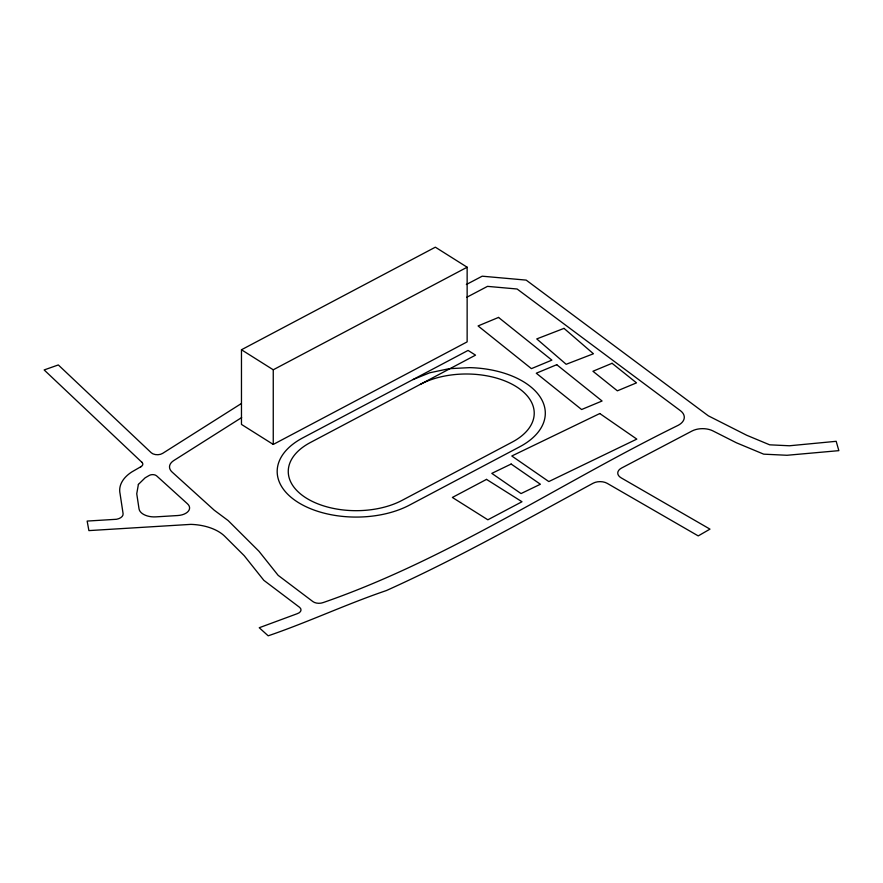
<?xml version="1.0" encoding="UTF-8"?>
<svg xmlns="http://www.w3.org/2000/svg" width="883" height="883" viewBox="0 0 883 883"><rect width="100%" height="100%" fill="white"/><g stroke="black" fill="none" stroke-linecap="round" stroke-linejoin="round"><path stroke-width="1.32" d="M241.368 403.531L162.604 453.398A7.119 4.106 0 0 1 151.269 452.769L58.322 364.944L44.15 369.944L142.108 462.504M241.655 417.571L173.796 460.54A16.435 9.492 0 0 0 172.086 472.041L214.227 510.197L228.156 520.573L258.962 551.257L278.145 575.341L312.902 601.588A7.605 4.393 0 0 0 323.046 602.614C448.608 559.226 559.414 483.52 678.144 425.33A18.83 10.872 0 0 0 680.351 410.639L517.107 289.006L487.504 286.368L466.831 297.24M141.291 466.467L131.887 471.897A47.516 27.428 0 0 0 122.991 480.197L121.865 482.052A47.516 27.428 0 0 0 120.066 493.685L123.079 513.597A9.459 5.464 0 0 1 116.545 519.27L87.152 521.069L88.896 530.606L190.883 524.37A41.832 24.15 0 0 1 224.823 536.367L244.205 555.672L263.829 580.319L299.469 607.239A7.605 4.393 0 0 1 297.13 613.74L259.238 627.736L268.189 635.815C308.145 622.162 346.346 604.138 386.335 590.572C457.228 558.685 524.877 520.253 593.155 483.211A10.077 5.817 0 0 1 607.184 483.332L698.232 535.904L709.976 529.127L621.19 477.869A11.777 6.799 0 0 1 621.588 468.034L692.018 431.014A15.684 9.051 0 0 1 712.912 430.893L736.367 442.769L763.696 454.16L787.007 455.275L838.85 450.65L836.179 441.312L789.457 445.772L769.667 444.822L746.72 435.264L708.343 415.838L526.18 280.11L482.195 276.191L466.356 284.514M140.585 466.875L141.644 466.224A6.159 3.554 0 0 0 142.351 462.802L141.589 462.019M241.467 349.756L435.352 247.185L467.14 267.218L467.14 341.876L273.255 444.436L241.467 424.414L241.467 349.756L273.255 369.789L273.255 444.436M273.255 369.789L467.14 267.218M412.979 379.58L429.866 372.747L449.237 368.675L469.778 367.637A78.973 45.596 0 0 1 540.539 397.593A78.973 45.596 0 0 1 519.69 446.809L409.513 505.098A78.973 45.596 0 0 1 297.935 502.284A78.973 45.596 0 0 1 302.803 437.858L468.067 350.43L475.54 355.143L310.286 442.571A67.903 39.205 0 0 0 306.092 497.957A67.903 39.205 0 0 0 402.03 500.385L512.206 442.096A67.903 39.205 0 0 0 516.389 386.71A67.903 39.205 0 0 0 420.463 384.293M138.388 484.425L136.744 493.763L139.028 508.84A15.32 8.841 0 0 0 155.905 516.864L177.792 515.529A13.19 7.616 0 0 0 187.527 503.862L156.622 475.871A4.724 2.726 0 0 0 149.293 475.407L145.132 477.813L138.388 484.425M486.511 479.392L452.372 497.449L487.846 519.8L521.985 501.743L486.511 479.392M599.789 413.531L511.798 455.992L548.818 481.566L636.809 439.105L599.789 413.531M511.158 464.039L491.809 473.376L521.047 493.575L540.407 484.237L511.158 464.039M498.542 317.427L478.078 325.937L531.411 368.641L551.875 360.132L498.542 317.427M556.743 364.701L536.279 373.222L581.61 409.524L602.074 401.003L556.743 364.701M612.074 363.299L592.935 371.257L617.372 390.827L636.511 382.858L612.074 363.299M564.016 328.377L536.754 338.917L566.169 364.293L593.431 353.763L564.016 328.377"/></g></svg>
